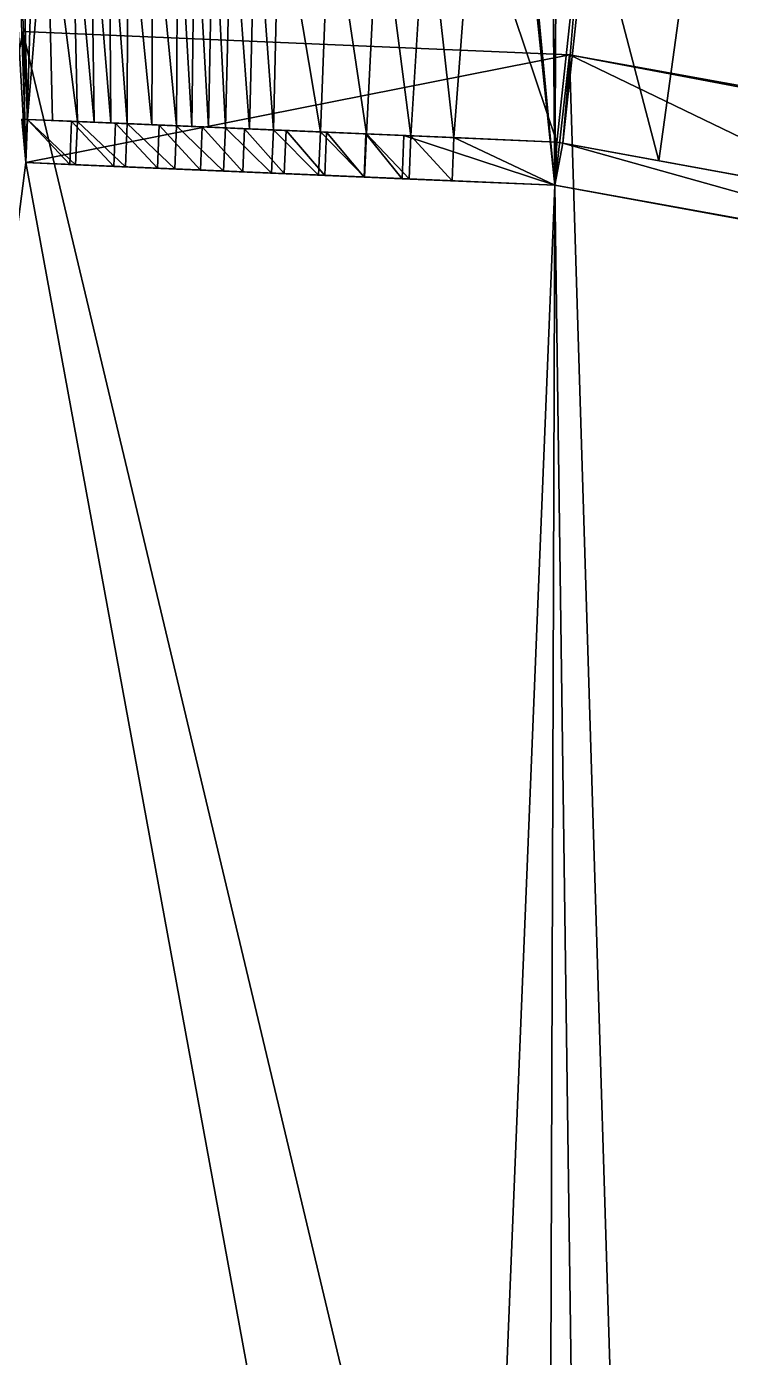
# Model space of a CAD drawing. Extents: x -282 to 16, y -6 to 46.
# Drawn here: x 0.7 to 5.54, y 3.17 to 12.33 of the extents above; entities that cross this region are included whole.
import ezdxf

# ---------------------------------------------------------------- set-up
doc = ezdxf.new("R2010")
doc.units = 0

msp = doc.modelspace()

# ---------------------------------------------------------------- linework, layer by layer
for points in [[(4.3357, 11.238, -0.0618), (1.7695, 38.2643, -0.0618), (4.1052, 38.3173, -0.0618)], [(4.1052, 38.3173, -0.0618), (1.7695, 38.2643, -0.0618), (4.3357, 11.238, -0.0618)], [(4.3357, 11.238, -0.0618), (4.1052, 38.3173, -0.0618), (4.1189, 38.3176, -0.0618)], [(4.1189, 38.3176, -0.0618), (4.1052, 38.3173, -0.0618), (4.3357, 11.238, -0.0618)], [(4.3357, 11.238, -0.0618), (4.1189, 38.3176, -0.0618), (4.4751, 38.3257, -0.0618)], [(4.4751, 38.3257, -0.0618), (4.1189, 38.3176, -0.0618), (4.3357, 11.238, -0.0618)], [(4.3357, 11.238, -0.0618), (4.4751, 38.3257, -0.0618), (7.4685, 10.6729, -0.0618)], [(7.4685, 10.6729, -0.0618), (4.4751, 38.3257, -0.0618), (4.3357, 11.238, -0.0618)], [(7.4685, 10.6729, -0.0618), (4.4751, 38.3257, -0.0618), (5.2291, 38.2772, -0.0618)], [(5.2291, 38.2772, -0.0618), (4.4751, 38.3257, -0.0618), (7.4685, 10.6729, -0.0618)], [(7.4685, 10.6729, -0.0618), (5.2291, 38.2772, -0.0618), (5.9845, 38.2638, -0.0618)], [(5.9845, 38.2638, -0.0618), (5.2291, 38.2772, -0.0618), (7.4685, 10.6729, -0.0618)], [(0.6916, 11.3938, -0.0618), (-0.8494, 38.2049, -0.0618), (1.5, 38.2582, -0.0618)], [(1.5, 38.2582, -0.0618), (-0.8494, 38.2049, -0.0618), (0.6916, 11.3938, -0.0618)], [(0.6916, 11.3938, -0.0618), (1.5, 38.2582, -0.0618), (4.3357, 11.238, -0.0618)], [(4.3357, 11.238, -0.0618), (1.5, 38.2582, -0.0618), (0.6916, 11.3938, -0.0618)], [(4.3357, 11.238, -0.0618), (1.5, 38.2582, -0.0618), (1.755, 38.264, -0.0618)], [(1.755, 38.264, -0.0618), (1.5, 38.2582, -0.0618), (4.3357, 11.238, -0.0618)], [(4.3357, 11.238, -0.0618), (1.755, 38.264, -0.0618), (1.7695, 38.2643, -0.0618)], [(1.7695, 38.2643, -0.0618), (1.755, 38.264, -0.0618), (4.3357, 11.238, -0.0618)], [(0.7043, 11.6911, 7.9382), (0.685, 11.6919, 7.9382), (0.629, 13.3505, 8.1768)], [(0.7043, 11.6911, 7.9382), (0.629, 13.3505, 8.1768), (0.6623, 13.3501, 8.1772)], [(0.8373, 13.3447, 8.172), (0.7043, 11.6911, 7.9382), (0.6623, 13.3501, 8.1772)], [(0.7043, 11.6911, 7.9382), (0.8373, 13.3447, 8.172), (0.8763, 11.6837, 7.9328)], [(1.0483, 11.6764, 7.9274), (0.8763, 11.6837, 7.9328), (0.8373, 13.3447, 8.172)], [(1.0483, 11.6764, 7.9274), (0.8373, 13.3447, 8.172), (1.0121, 13.3393, 8.1651)], [(1.1626, 11.6715, 7.9165), (1.0483, 11.6764, 7.9274), (1.0121, 13.3393, 8.1651)], [(1.1626, 11.6715, 7.9165), (1.0121, 13.3393, 8.1651), (1.1399, 13.3358, 8.1521)], [(1.2768, 11.6666, 7.9057), (1.1399, 13.3358, 8.1521), (1.2675, 13.3324, 8.1375)], [(1.2768, 11.6666, 7.9057), (1.1626, 11.6715, 7.9165), (1.1399, 13.3358, 8.1521)], [(1.391, 11.6617, 7.8949), (1.2768, 11.6666, 7.9057), (1.2675, 13.3324, 8.1375)], [(1.3947, 13.3289, 8.1213), (1.391, 11.6617, 7.8949), (1.2675, 13.3324, 8.1375)], [(1.561, 11.6544, 7.8679), (1.391, 11.6617, 7.8949), (1.3947, 13.3289, 8.1213)], [(1.5668, 13.3236, 8.0903), (1.561, 11.6544, 7.8679), (1.3947, 13.3289, 8.1213)], [(1.731, 11.6472, 7.8409), (1.561, 11.6544, 7.8679), (1.5668, 13.3236, 8.0903)], [(1.7384, 13.3182, 8.0578), (1.731, 11.6472, 7.8409), (1.5668, 13.3236, 8.0903)], [(1.8345, 11.6428, 7.8177), (1.731, 11.6472, 7.8409), (1.7384, 13.3182, 8.0578)], [(1.8555, 13.3151, 8.0267), (1.8345, 11.6428, 7.8177), (1.7384, 13.3182, 8.0578)], [(1.9507, 11.6378, 7.7916), (1.8345, 11.6428, 7.8177), (1.8555, 13.3151, 8.0267)], [(1.9824, 13.3115, 7.9918), (1.9507, 11.6378, 7.7916), (1.8555, 13.3151, 8.0267)], [(2.067, 11.6328, 7.7656), (1.9507, 11.6378, 7.7916), (1.9824, 13.3115, 7.9918)], [(2.1086, 13.3079, 7.9553), (2.067, 11.6328, 7.7656), (1.9824, 13.3115, 7.9918)], [(2.233, 11.6257, 7.7172), (2.067, 11.6328, 7.7656), (2.1086, 13.3079, 7.9553)], [(2.2744, 13.3027, 7.8993), (2.233, 11.6257, 7.7172), (2.1086, 13.3079, 7.9553)], [(2.3975, 11.6187, 7.6693), (2.233, 11.6257, 7.7172), (2.2744, 13.3027, 7.8993)], [(2.4378, 13.2975, 7.8423), (2.3975, 11.6187, 7.6693), (2.2744, 13.3027, 7.8993)], [(2.7213, 11.6048, 7.5524), (2.3975, 11.6187, 7.6693), (2.4378, 13.2975, 7.8423)], [(2.7855, 13.2875, 7.6936), (2.7213, 11.6048, 7.5524), (2.4378, 13.2975, 7.8423)], [(3.0371, 11.5913, 7.4153), (2.7213, 11.6048, 7.5524), (2.7855, 13.2875, 7.6936)], [(3.1225, 13.2777, 7.5311), (3.0371, 11.5913, 7.4153), (2.7855, 13.2875, 7.6936)], [(3.3437, 11.5782, 7.2587), (3.0371, 11.5913, 7.4153), (3.1225, 13.2777, 7.5311)], [(3.4499, 13.2681, 7.354), (3.3437, 11.5782, 7.2587), (3.1225, 13.2777, 7.5311)], [(3.6399, 11.5656, 7.083), (3.3437, 11.5782, 7.2587), (3.4499, 13.2681, 7.354)], [(3.7673, 13.2589, 7.1625), (3.6399, 11.5656, 7.083), (3.4499, 13.2681, 7.354)], [(4.3484, 11.5353, 6.6173), (3.6399, 11.5656, 7.083), (3.7673, 13.2589, 7.1625)], [(4.5321, 13.2369, 6.6641), (4.3484, 11.5353, 6.6173), (3.7673, 13.2589, 7.1625)], [(4.5321, 13.2369, 6.6641), (4.3888, 11.5279, 6.6173), (4.3484, 11.5353, 6.6173)], [(4.5741, 13.2311, 6.6583), (4.3888, 11.5279, 6.6173), (4.5321, 13.2369, 6.6641)], [(5.0496, 11.4068, 6.1785), (4.3888, 11.5279, 6.6173), (4.5741, 13.2311, 6.6583)], [(5.2885, 13.1363, 6.189), (5.0496, 11.4068, 6.1785), (4.5741, 13.2311, 6.6583)], [(7.5198, 10.9543, 4.5382), (5.0496, 11.4068, 6.1785), (5.2885, 13.1363, 6.189)], [(7.9547, 12.7814, 4.4279), (7.5198, 10.9543, 4.5382), (5.2885, 13.1363, 6.189)], [(0.672, 12.2955, 11.1482), (-2.6999, -5.9845, 11.1482), (4.9887, -5.818, 11.1482)], [(4.9887, -5.818, 11.1482), (-2.6999, -5.9845, 11.1482), (0.672, 12.2955, 11.1482)], [(0.672, 12.2955, 11.1482), (4.9887, -5.818, 11.1482), (4.4353, 12.1346, 11.1482)], [(4.4353, 12.1346, 11.1482), (4.9887, -5.818, 11.1482), (0.672, 12.2955, 11.1482)], [(4.4353, 12.1346, 10.9482), (0.672, 12.2955, 10.9482), (0.6916, 11.3938, 10.9482)], [(0.672, 12.2955, 11.1482), (0.672, 12.2955, 10.9482), (4.4353, 12.1346, 11.1482)], [(4.4353, 12.1346, 10.9482), (4.4353, 12.1346, 11.1482), (0.672, 12.2955, 10.9482)], [(4.3357, 11.238, 10.9482), (4.4353, 12.1346, 10.9482), (0.6916, 11.3938, 10.9482)], [(7.4685, 10.6729, 10.9482), (4.4353, 12.1346, 10.9482), (4.3357, 11.238, 10.9482)], [(4.4353, 12.1346, 11.1482), (4.9887, -5.818, 11.1482), (8.5324, 11.3605, 11.1482)], [(4.4353, 12.1346, 11.1482), (8.5324, 11.3605, 11.1482), (8.5395, 11.3943, 11.1482)], [(8.5395, 11.3943, 11.1482), (8.5324, 11.3605, 11.1482), (4.4353, 12.1346, 11.1482)], [(8.5324, 11.3605, 11.1482), (4.9887, -5.818, 11.1482), (4.4353, 12.1346, 11.1482)], [(8.5395, 11.3943, 10.9482), (4.4353, 12.1346, 10.9482), (7.4685, 10.6729, 10.9482)], [(8.5395, 11.3943, 11.1482), (4.4353, 12.1346, 11.1482), (8.5395, 11.3943, 10.9482)], [(4.4353, 12.1346, 10.9482), (8.5395, 11.3943, 10.9482), (4.4353, 12.1346, 11.1482)], [(0.6658, 11.6927, 7.4468), (0.7043, 11.6911, 7.9382), (0.7043, 11.6911, 7.4468)], [(0.7043, 11.6911, 7.9382), (0.6658, 11.6927, 7.4468), (0.6658, 11.6927, 7.9382)], [(0.6658, 11.6927, 7.9382), (0.6658, 11.6927, 7.4468), (0.7043, 11.6911, 7.9382)], [(0.7043, 11.6911, 7.4468), (0.7043, 11.6911, 7.9382), (0.6658, 11.6927, 7.4468)], [(0.7043, 11.6911, 7.9382), (0.6658, 11.6927, 7.9382), (0.6916, 11.3938, 7.9382)], [(0.6916, 11.3938, 7.9382), (0.6658, 11.6927, 7.9382), (0.7043, 11.6911, 7.9382)], [(0.7043, 11.6911, 7.4468), (0.6916, 11.3938, 7.4468), (0.6658, 11.6927, 7.4468)], [(0.6658, 11.6927, 7.4468), (0.6916, 11.3938, 7.4468), (0.7043, 11.6911, 7.4468)], [(1.0356, 11.3791, 7.9274), (0.7043, 11.6911, 7.9382), (0.6916, 11.3938, 7.9382)], [(0.6916, 11.3938, 7.9382), (0.7043, 11.6911, 7.9382), (1.0356, 11.3791, 7.9274)], [(0.7043, 11.6911, 7.9382), (0.6916, 11.3938, 7.4468), (0.6916, 11.3938, 7.9382)], [(0.6916, 11.3938, 7.4468), (0.7043, 11.6911, 7.9382), (0.7043, 11.6911, 7.4468)], [(0.7043, 11.6911, 7.4468), (0.7043, 11.6911, 7.9382), (0.6916, 11.3938, 7.4468)], [(0.6916, 11.3938, 7.9382), (0.6916, 11.3938, 7.4468), (0.7043, 11.6911, 7.9382)], [(0.7043, 11.6911, 7.4468), (0.9953, 11.3808, 7.4372), (0.6916, 11.3938, 7.4468)], [(0.6916, 11.3938, 7.4468), (0.9953, 11.3808, 7.4372), (0.7043, 11.6911, 7.4468)], [(0.7043, 11.6911, 7.9382), (1.0356, 11.3791, 7.9274), (1.0483, 11.6764, 7.9274)], [(1.0483, 11.6764, 7.9274), (1.0356, 11.3791, 7.9274), (0.7043, 11.6911, 7.9382)], [(2.7213, 11.6048, 7.5524), (1.008, 11.6781, 7.4372), (0.7043, 11.6911, 7.4468)], [(2.7213, 11.6048, 7.5524), (0.7043, 11.6911, 7.4468), (0.7043, 11.6911, 7.9382)], [(2.7213, 11.6048, 7.5524), (0.7043, 11.6911, 7.9382), (2.3975, 11.6187, 7.6693)], [(2.3975, 11.6187, 7.6693), (0.7043, 11.6911, 7.9382), (2.067, 11.6328, 7.7656)], [(2.067, 11.6328, 7.7656), (0.7043, 11.6911, 7.9382), (1.731, 11.6472, 7.8409)], [(1.731, 11.6472, 7.8409), (0.7043, 11.6911, 7.9382), (1.391, 11.6617, 7.8949)], [(1.391, 11.6617, 7.8949), (0.7043, 11.6911, 7.9382), (1.0483, 11.6764, 7.9274)], [(1.0483, 11.6764, 7.9274), (0.7043, 11.6911, 7.9382), (1.391, 11.6617, 7.8949)], [(1.391, 11.6617, 7.8949), (0.7043, 11.6911, 7.9382), (1.731, 11.6472, 7.8409)], [(1.731, 11.6472, 7.8409), (0.7043, 11.6911, 7.9382), (2.067, 11.6328, 7.7656)], [(2.067, 11.6328, 7.7656), (0.7043, 11.6911, 7.9382), (2.3975, 11.6187, 7.6693)], [(2.3975, 11.6187, 7.6693), (0.7043, 11.6911, 7.9382), (2.7213, 11.6048, 7.5524)], [(0.7043, 11.6911, 7.9382), (0.7043, 11.6911, 7.4468), (2.7213, 11.6048, 7.5524)], [(0.7043, 11.6911, 7.4468), (1.008, 11.6781, 7.4372), (2.7213, 11.6048, 7.5524)], [(0.9953, 11.3808, 7.4372), (0.7043, 11.6911, 7.4468), (1.008, 11.6781, 7.4372)], [(1.008, 11.6781, 7.4372), (0.7043, 11.6911, 7.4468), (0.9953, 11.3808, 7.4372)], [(1.008, 11.6781, 7.4372), (1.2979, 11.3679, 7.4086), (0.9953, 11.3808, 7.4372)], [(0.9953, 11.3808, 7.4372), (1.2979, 11.3679, 7.4086), (1.008, 11.6781, 7.4372)], [(3.0371, 11.5913, 7.4153), (1.3106, 11.6652, 7.4086), (1.008, 11.6781, 7.4372)], [(3.0371, 11.5913, 7.4153), (1.008, 11.6781, 7.4372), (2.7213, 11.6048, 7.5524)], [(2.7213, 11.6048, 7.5524), (1.008, 11.6781, 7.4372), (3.0371, 11.5913, 7.4153)], [(1.008, 11.6781, 7.4372), (1.3106, 11.6652, 7.4086), (3.0371, 11.5913, 7.4153)], [(1.2979, 11.3679, 7.4086), (1.008, 11.6781, 7.4372), (1.3106, 11.6652, 7.4086)], [(1.3106, 11.6652, 7.4086), (1.008, 11.6781, 7.4372), (1.2979, 11.3679, 7.4086)], [(1.3783, 11.3645, 7.8949), (1.0483, 11.6764, 7.9274), (1.0356, 11.3791, 7.9274)], [(1.0356, 11.3791, 7.9274), (1.0483, 11.6764, 7.9274), (1.3783, 11.3645, 7.8949)], [(1.0483, 11.6764, 7.9274), (1.3783, 11.3645, 7.8949), (1.391, 11.6617, 7.8949)], [(1.391, 11.6617, 7.8949), (1.3783, 11.3645, 7.8949), (1.0483, 11.6764, 7.9274)], [(1.3106, 11.6652, 7.4086), (1.598, 11.3551, 7.3609), (1.2979, 11.3679, 7.4086)], [(1.2979, 11.3679, 7.4086), (1.598, 11.3551, 7.3609), (1.3106, 11.6652, 7.4086)], [(3.0371, 11.5913, 7.4153), (1.6108, 11.6523, 7.3609), (1.3106, 11.6652, 7.4086)], [(1.3106, 11.6652, 7.4086), (1.6108, 11.6523, 7.3609), (3.0371, 11.5913, 7.4153)], [(1.598, 11.3551, 7.3609), (1.3106, 11.6652, 7.4086), (1.6108, 11.6523, 7.3609)], [(1.6108, 11.6523, 7.3609), (1.3106, 11.6652, 7.4086), (1.598, 11.3551, 7.3609)], [(1.7183, 11.3499, 7.8409), (1.391, 11.6617, 7.8949), (1.3783, 11.3645, 7.8949)], [(1.3783, 11.3645, 7.8949), (1.391, 11.6617, 7.8949), (1.7183, 11.3499, 7.8409)], [(1.391, 11.6617, 7.8949), (1.7183, 11.3499, 7.8409), (1.731, 11.6472, 7.8409)], [(1.731, 11.6472, 7.8409), (1.7183, 11.3499, 7.8409), (1.391, 11.6617, 7.8949)], [(1.6108, 11.6523, 7.3609), (1.8946, 11.3424, 7.2944), (1.598, 11.3551, 7.3609)], [(1.598, 11.3551, 7.3609), (1.8946, 11.3424, 7.2944), (1.6108, 11.6523, 7.3609)], [(3.0371, 11.5913, 7.4153), (1.9073, 11.6396, 7.2944), (1.6108, 11.6523, 7.3609)], [(1.6108, 11.6523, 7.3609), (1.9073, 11.6396, 7.2944), (3.0371, 11.5913, 7.4153)], [(1.8946, 11.3424, 7.2944), (1.6108, 11.6523, 7.3609), (1.9073, 11.6396, 7.2944)], [(1.9073, 11.6396, 7.2944), (1.6108, 11.6523, 7.3609), (1.8946, 11.3424, 7.2944)], [(2.0542, 11.3356, 7.7656), (1.731, 11.6472, 7.8409), (1.7183, 11.3499, 7.8409)], [(1.7183, 11.3499, 7.8409), (1.731, 11.6472, 7.8409), (2.0542, 11.3356, 7.7656)], [(1.731, 11.6472, 7.8409), (2.0542, 11.3356, 7.7656), (2.067, 11.6328, 7.7656)], [(2.067, 11.6328, 7.7656), (2.0542, 11.3356, 7.7656), (1.731, 11.6472, 7.8409)], [(1.9073, 11.6396, 7.2944), (2.1864, 11.3299, 7.2094), (1.8946, 11.3424, 7.2944)], [(1.8946, 11.3424, 7.2944), (2.1864, 11.3299, 7.2094), (1.9073, 11.6396, 7.2944)], [(3.3437, 11.5782, 7.2587), (2.1991, 11.6272, 7.2094), (1.9073, 11.6396, 7.2944)], [(3.3437, 11.5782, 7.2587), (1.9073, 11.6396, 7.2944), (3.0371, 11.5913, 7.4153)], [(3.0371, 11.5913, 7.4153), (1.9073, 11.6396, 7.2944), (3.3437, 11.5782, 7.2587)], [(1.9073, 11.6396, 7.2944), (2.1991, 11.6272, 7.2094), (3.3437, 11.5782, 7.2587)], [(2.1864, 11.3299, 7.2094), (1.9073, 11.6396, 7.2944), (2.1991, 11.6272, 7.2094)], [(2.1991, 11.6272, 7.2094), (1.9073, 11.6396, 7.2944), (2.1864, 11.3299, 7.2094)], [(2.3848, 11.3214, 7.6693), (2.067, 11.6328, 7.7656), (2.0542, 11.3356, 7.7656)], [(2.0542, 11.3356, 7.7656), (2.067, 11.6328, 7.7656), (2.3848, 11.3214, 7.6693)], [(2.067, 11.6328, 7.7656), (2.3848, 11.3214, 7.6693), (2.3975, 11.6187, 7.6693)], [(2.3975, 11.6187, 7.6693), (2.3848, 11.3214, 7.6693), (2.067, 11.6328, 7.7656)], [(2.1991, 11.6272, 7.2094), (2.4723, 11.3177, 7.1062), (2.1864, 11.3299, 7.2094)], [(2.1864, 11.3299, 7.2094), (2.4723, 11.3177, 7.1062), (2.1991, 11.6272, 7.2094)], [(3.3437, 11.5782, 7.2587), (2.485, 11.6149, 7.1062), (2.1991, 11.6272, 7.2094)], [(2.1991, 11.6272, 7.2094), (2.485, 11.6149, 7.1062), (3.3437, 11.5782, 7.2587)], [(2.4723, 11.3177, 7.1062), (2.1991, 11.6272, 7.2094), (2.485, 11.6149, 7.1062)], [(2.485, 11.6149, 7.1062), (2.1991, 11.6272, 7.2094), (2.4723, 11.3177, 7.1062)], [(2.7086, 11.3076, 7.5524), (2.3975, 11.6187, 7.6693), (2.3848, 11.3214, 7.6693)], [(2.3848, 11.3214, 7.6693), (2.3975, 11.6187, 7.6693), (2.7086, 11.3076, 7.5524)], [(2.3975, 11.6187, 7.6693), (2.7086, 11.3076, 7.5524), (2.7213, 11.6048, 7.5524)], [(2.7213, 11.6048, 7.5524), (2.7086, 11.3076, 7.5524), (2.3975, 11.6187, 7.6693)], [(2.485, 11.6149, 7.1062), (2.7511, 11.3058, 6.9852), (2.4723, 11.3177, 7.1062)], [(2.4723, 11.3177, 7.1062), (2.7511, 11.3058, 6.9852), (2.485, 11.6149, 7.1062)], [(3.6399, 11.5656, 7.083), (2.7638, 11.603, 6.9852), (2.485, 11.6149, 7.1062)], [(3.6399, 11.5656, 7.083), (2.485, 11.6149, 7.1062), (3.3437, 11.5782, 7.2587)], [(3.3437, 11.5782, 7.2587), (2.485, 11.6149, 7.1062), (3.6399, 11.5656, 7.083)], [(2.485, 11.6149, 7.1062), (2.7638, 11.603, 6.9852), (3.6399, 11.5656, 7.083)], [(2.7511, 11.3058, 6.9852), (2.485, 11.6149, 7.1062), (2.7638, 11.603, 6.9852)], [(2.7638, 11.603, 6.9852), (2.485, 11.6149, 7.1062), (2.7511, 11.3058, 6.9852)], [(3.0244, 11.2941, 7.4153), (2.7213, 11.6048, 7.5524), (2.7086, 11.3076, 7.5524)], [(2.7086, 11.3076, 7.5524), (2.7213, 11.6048, 7.5524), (3.0244, 11.2941, 7.4153)], [(2.7213, 11.6048, 7.5524), (3.0244, 11.2941, 7.4153), (3.0371, 11.5913, 7.4153)], [(3.0371, 11.5913, 7.4153), (3.0244, 11.2941, 7.4153), (2.7213, 11.6048, 7.5524)], [(2.7638, 11.603, 6.9852), (3.0218, 11.2942, 6.8469), (2.7511, 11.3058, 6.9852)], [(2.7511, 11.3058, 6.9852), (3.0218, 11.2942, 6.8469), (2.7638, 11.603, 6.9852)], [(3.6399, 11.5656, 7.083), (3.0345, 11.5915, 6.8469), (2.7638, 11.603, 6.9852)], [(2.7638, 11.603, 6.9852), (3.0345, 11.5915, 6.8469), (3.6399, 11.5656, 7.083)], [(3.0218, 11.2942, 6.8469), (2.7638, 11.603, 6.9852), (3.0345, 11.5915, 6.8469)], [(3.0345, 11.5915, 6.8469), (2.7638, 11.603, 6.9852), (3.0218, 11.2942, 6.8469)], [(3.0345, 11.5915, 6.8469), (3.2833, 11.283, 6.6918), (3.0218, 11.2942, 6.8469)], [(3.0218, 11.2942, 6.8469), (3.2833, 11.283, 6.6918), (3.0345, 11.5915, 6.8469)], [(3.331, 11.281, 7.2587), (3.0371, 11.5913, 7.4153), (3.0244, 11.2941, 7.4153)], [(3.0244, 11.2941, 7.4153), (3.0371, 11.5913, 7.4153), (3.331, 11.281, 7.2587)], [(3.6399, 11.5656, 7.083), (3.296, 11.5803, 6.6918), (3.0345, 11.5915, 6.8469)], [(3.0345, 11.5915, 6.8469), (3.296, 11.5803, 6.6918), (3.6399, 11.5656, 7.083)], [(3.2833, 11.283, 6.6918), (3.0345, 11.5915, 6.8469), (3.296, 11.5803, 6.6918)], [(3.296, 11.5803, 6.6918), (3.0345, 11.5915, 6.8469), (3.2833, 11.283, 6.6918)], [(3.0371, 11.5913, 7.4153), (3.331, 11.281, 7.2587), (3.3437, 11.5782, 7.2587)], [(3.3437, 11.5782, 7.2587), (3.331, 11.281, 7.2587), (3.0371, 11.5913, 7.4153)], [(3.296, 11.5803, 6.6918), (4.3357, 11.238, 6.0444), (3.2833, 11.283, 6.6918)], [(3.2833, 11.283, 6.6918), (4.3357, 11.238, 6.0444), (3.296, 11.5803, 6.6918)], [(3.296, 11.5803, 6.6918), (4.3484, 11.5353, 6.6173), (4.3484, 11.5353, 6.0444)], [(4.3484, 11.5353, 6.6173), (3.296, 11.5803, 6.6918), (3.6399, 11.5656, 7.083)], [(3.6399, 11.5656, 7.083), (3.296, 11.5803, 6.6918), (4.3484, 11.5353, 6.6173)], [(4.3484, 11.5353, 6.0444), (4.3484, 11.5353, 6.6173), (3.296, 11.5803, 6.6918)], [(4.3357, 11.238, 6.0444), (3.296, 11.5803, 6.6918), (4.3484, 11.5353, 6.0444)], [(4.3484, 11.5353, 6.0444), (3.296, 11.5803, 6.6918), (4.3357, 11.238, 6.0444)], [(3.6272, 11.2683, 7.083), (3.3437, 11.5782, 7.2587), (3.331, 11.281, 7.2587)], [(3.331, 11.281, 7.2587), (3.3437, 11.5782, 7.2587), (3.6272, 11.2683, 7.083)], [(3.3437, 11.5782, 7.2587), (3.6272, 11.2683, 7.083), (3.6399, 11.5656, 7.083)], [(3.6399, 11.5656, 7.083), (3.6272, 11.2683, 7.083), (3.3437, 11.5782, 7.2587)], [(4.3357, 11.238, 6.6173), (3.6399, 11.5656, 7.083), (3.6272, 11.2683, 7.083)], [(3.6272, 11.2683, 7.083), (3.6399, 11.5656, 7.083), (4.3357, 11.238, 6.6173)], [(3.6399, 11.5656, 7.083), (4.3357, 11.238, 6.6173), (4.3484, 11.5353, 6.6173)], [(4.3484, 11.5353, 6.6173), (4.3357, 11.238, 6.6173), (3.6399, 11.5656, 7.083)], [(4.3357, 11.238, 6.0444), (4.3484, 11.5353, 6.6173), (4.3357, 11.238, 6.6173)], [(4.3484, 11.5353, 6.6173), (4.3357, 11.238, 6.0444), (4.3484, 11.5353, 6.0444)], [(4.3484, 11.5353, 6.0444), (4.3357, 11.238, 6.0444), (4.3484, 11.5353, 6.6173)], [(4.3357, 11.238, 6.6173), (4.3484, 11.5353, 6.6173), (4.3357, 11.238, 6.0444)], [(4.3888, 11.5279, 6.0444), (4.3357, 11.238, 6.0444), (4.3484, 11.5353, 6.0444)], [(4.3484, 11.5353, 6.0444), (4.3357, 11.238, 6.0444), (4.3888, 11.5279, 6.0444)], [(4.3888, 11.5279, 6.6173), (4.3357, 11.238, 6.6173), (4.3484, 11.5353, 6.6173)], [(4.3484, 11.5353, 6.6173), (4.3357, 11.238, 6.6173), (4.3888, 11.5279, 6.6173)], [(4.3357, 11.238, 6.6173), (7.4668, 10.6645, 4.5382), (4.3888, 11.5279, 6.6173)], [(4.3888, 11.5279, 6.6173), (7.4668, 10.6645, 4.5382), (4.3357, 11.238, 6.6173)], [(7.4668, 10.6645, 3.9382), (4.3888, 11.5279, 6.0444), (4.3357, 11.238, 6.0444)], [(4.3357, 11.238, 6.0444), (4.3888, 11.5279, 6.0444), (7.4668, 10.6645, 3.9382)], [(4.3888, 11.5279, 6.0444), (4.3888, 11.5279, 6.6173), (4.3484, 11.5353, 6.0444)], [(4.3484, 11.5353, 6.0444), (4.3888, 11.5279, 6.6173), (4.3484, 11.5353, 6.6173)], [(4.3484, 11.5353, 6.6173), (4.3888, 11.5279, 6.6173), (4.3484, 11.5353, 6.0444)], [(4.3484, 11.5353, 6.0444), (4.3888, 11.5279, 6.6173), (4.3888, 11.5279, 6.0444)], [(7.5198, 10.9543, 4.5382), (4.3888, 11.5279, 6.6173), (7.4668, 10.6645, 4.5382)], [(7.4668, 10.6645, 4.5382), (4.3888, 11.5279, 6.6173), (7.5198, 10.9543, 4.5382)], [(7.5198, 10.9543, 4.5382), (4.3888, 11.5279, 6.0444), (7.5273, 10.9529, 3.9332)], [(4.3888, 11.5279, 6.0444), (7.5198, 10.9543, 4.5382), (4.3888, 11.5279, 6.6173)], [(4.3888, 11.5279, 6.6173), (7.5198, 10.9543, 4.5382), (4.3888, 11.5279, 6.0444)], [(7.5273, 10.9529, 3.9332), (4.3888, 11.5279, 6.0444), (7.5198, 10.9543, 4.5382)], [(4.3888, 11.5279, 6.0444), (7.4668, 10.6645, 3.9382), (7.5273, 10.9529, 3.9332)], [(7.5273, 10.9529, 3.9332), (7.4668, 10.6645, 3.9382), (4.3888, 11.5279, 6.0444)], [(3.6803, -4.8657, 10.9382), (-1.4185, -4.9761, 10.9382), (0.6916, 11.3938, 10.9382)], [(0.6916, 11.3938, -0.0618), (-1.4185, -4.9761, -0.0618), (3.6803, -4.8657, -0.0618)], [(3.6803, -4.8657, -0.0618), (-1.4185, -4.9761, -0.0618), (0.6916, 11.3938, -0.0618)], [(4.3357, 11.238, 10.9382), (3.6803, -4.8657, 10.9382), (0.6916, 11.3938, 10.9382)], [(0.6916, 11.3938, -0.0618), (3.6803, -4.8657, -0.0618), (4.3357, 11.238, -0.0618)], [(4.3357, 11.238, -0.0618), (3.6803, -4.8657, -0.0618), (0.6916, 11.3938, -0.0618)], [(0.6916, 11.3938, 10.9482), (0.6916, 11.3938, 10.9382), (4.3357, 11.238, 10.9482)], [(4.3357, 11.238, 10.9382), (4.3357, 11.238, 10.9482), (0.6916, 11.3938, 10.9382)], [(0.6916, 11.3938, 11.1482), (0.6916, 11.3938, 10.9482), (4.3357, 11.238, 11.1482)], [(4.3357, 11.238, 10.9482), (4.3357, 11.238, 11.1482), (0.6916, 11.3938, 10.9482)], [(0.9953, 11.3808, 7.4372), (2.7086, 11.3076, 7.5524), (0.6916, 11.3938, 7.4468)], [(0.6916, 11.3938, 7.4468), (2.7086, 11.3076, 7.5524), (0.6916, 11.3938, 7.9382)], [(0.6916, 11.3938, 7.9382), (2.7086, 11.3076, 7.5524), (2.3848, 11.3214, 7.6693)], [(0.6916, 11.3938, 7.9382), (2.3848, 11.3214, 7.6693), (2.0542, 11.3356, 7.7656)], [(0.6916, 11.3938, 7.9382), (2.0542, 11.3356, 7.7656), (1.7183, 11.3499, 7.8409)], [(0.6916, 11.3938, 7.9382), (1.7183, 11.3499, 7.8409), (1.3783, 11.3645, 7.8949)], [(0.6916, 11.3938, 7.9382), (1.3783, 11.3645, 7.8949), (1.0356, 11.3791, 7.9274)], [(1.0356, 11.3791, 7.9274), (1.3783, 11.3645, 7.8949), (0.6916, 11.3938, 7.9382)], [(1.3783, 11.3645, 7.8949), (1.7183, 11.3499, 7.8409), (0.6916, 11.3938, 7.9382)], [(1.7183, 11.3499, 7.8409), (2.0542, 11.3356, 7.7656), (0.6916, 11.3938, 7.9382)], [(2.0542, 11.3356, 7.7656), (2.3848, 11.3214, 7.6693), (0.6916, 11.3938, 7.9382)], [(2.3848, 11.3214, 7.6693), (2.7086, 11.3076, 7.5524), (0.6916, 11.3938, 7.9382)], [(0.6916, 11.3938, 7.9382), (2.7086, 11.3076, 7.5524), (0.6916, 11.3938, 7.4468)], [(0.6916, 11.3938, 7.4468), (2.7086, 11.3076, 7.5524), (0.9953, 11.3808, 7.4372)], [(0.6916, 11.3938, 10.9382), (4.3357, 11.238, 10.9382), (0.6916, 11.3938, 7.9382)], [(0.6916, 11.3938, 7.9382), (4.3357, 11.238, 10.9382), (1.0356, 11.3791, 7.9274)], [(1.2979, 11.3679, 7.4086), (3.0244, 11.2941, 7.4153), (0.9953, 11.3808, 7.4372)], [(0.9953, 11.3808, 7.4372), (3.0244, 11.2941, 7.4153), (2.7086, 11.3076, 7.5524)], [(2.7086, 11.3076, 7.5524), (3.0244, 11.2941, 7.4153), (0.9953, 11.3808, 7.4372)], [(0.9953, 11.3808, 7.4372), (3.0244, 11.2941, 7.4153), (1.2979, 11.3679, 7.4086)], [(1.0356, 11.3791, 7.9274), (4.3357, 11.238, 10.9382), (1.3783, 11.3645, 7.8949)], [(1.598, 11.3551, 7.3609), (3.0244, 11.2941, 7.4153), (1.2979, 11.3679, 7.4086)], [(1.2979, 11.3679, 7.4086), (3.0244, 11.2941, 7.4153), (1.598, 11.3551, 7.3609)], [(1.3783, 11.3645, 7.8949), (4.3357, 11.238, 10.9382), (1.7183, 11.3499, 7.8409)], [(1.8946, 11.3424, 7.2944), (3.0244, 11.2941, 7.4153), (1.598, 11.3551, 7.3609)], [(1.598, 11.3551, 7.3609), (3.0244, 11.2941, 7.4153), (1.8946, 11.3424, 7.2944)], [(8.5324, 11.3605, 11.1482), (4.9887, -5.818, 11.1482), (5.8917, -2.1143, 11.1482)], [(5.8917, -2.1143, 11.1482), (4.9887, -5.818, 11.1482), (8.5324, 11.3605, 11.1482)], [(1.7183, 11.3499, 7.8409), (4.3357, 11.238, 10.9382), (2.0542, 11.3356, 7.7656)], [(2.1864, 11.3299, 7.2094), (3.331, 11.281, 7.2587), (1.8946, 11.3424, 7.2944)], [(1.8946, 11.3424, 7.2944), (3.331, 11.281, 7.2587), (3.0244, 11.2941, 7.4153)], [(3.0244, 11.2941, 7.4153), (3.331, 11.281, 7.2587), (1.8946, 11.3424, 7.2944)], [(1.8946, 11.3424, 7.2944), (3.331, 11.281, 7.2587), (2.1864, 11.3299, 7.2094)], [(2.0542, 11.3356, 7.7656), (4.3357, 11.238, 10.9382), (2.3848, 11.3214, 7.6693)], [(2.4723, 11.3177, 7.1062), (3.331, 11.281, 7.2587), (2.1864, 11.3299, 7.2094)], [(2.1864, 11.3299, 7.2094), (3.331, 11.281, 7.2587), (2.4723, 11.3177, 7.1062)], [(2.3848, 11.3214, 7.6693), (4.3357, 11.238, 10.9382), (2.7086, 11.3076, 7.5524)], [(2.7511, 11.3058, 6.9852), (3.6272, 11.2683, 7.083), (2.4723, 11.3177, 7.1062)], [(2.4723, 11.3177, 7.1062), (3.6272, 11.2683, 7.083), (3.331, 11.281, 7.2587)], [(3.331, 11.281, 7.2587), (3.6272, 11.2683, 7.083), (2.4723, 11.3177, 7.1062)], [(2.4723, 11.3177, 7.1062), (3.6272, 11.2683, 7.083), (2.7511, 11.3058, 6.9852)], [(2.7086, 11.3076, 7.5524), (4.3357, 11.238, 10.9382), (3.0244, 11.2941, 7.4153)], [(3.0218, 11.2942, 6.8469), (3.6272, 11.2683, 7.083), (2.7511, 11.3058, 6.9852)], [(2.7511, 11.3058, 6.9852), (3.6272, 11.2683, 7.083), (3.0218, 11.2942, 6.8469)], [(3.2833, 11.283, 6.6918), (3.6272, 11.2683, 7.083), (3.0218, 11.2942, 6.8469)], [(3.0218, 11.2942, 6.8469), (3.6272, 11.2683, 7.083), (3.2833, 11.283, 6.6918)], [(3.0244, 11.2941, 7.4153), (4.3357, 11.238, 10.9382), (3.331, 11.281, 7.2587)], [(4.3357, 11.238, 6.6173), (3.2833, 11.283, 6.6918), (4.3357, 11.238, 6.0444)], [(3.2833, 11.283, 6.6918), (4.3357, 11.238, 6.6173), (3.6272, 11.2683, 7.083)], [(3.6272, 11.2683, 7.083), (4.3357, 11.238, 6.6173), (3.2833, 11.283, 6.6918)], [(4.3357, 11.238, 6.0444), (3.2833, 11.283, 6.6918), (4.3357, 11.238, 6.6173)], [(3.331, 11.281, 7.2587), (4.3357, 11.238, 10.9382), (3.6272, 11.2683, 7.083)], [(4.3357, 11.238, 6.6173), (3.6272, 11.2683, 7.083), (4.3357, 11.238, 10.9382)], [(4.2887, -2.3704, 10.9382), (3.6803, -4.8657, 10.9382), (4.3357, 11.238, 10.9382)], [(4.3357, 11.238, -0.0618), (3.6803, -4.8657, -0.0618), (4.5093, -1.4653, -0.0618)], [(4.5093, -1.4653, -0.0618), (3.6803, -4.8657, -0.0618), (4.3357, 11.238, -0.0618)], [(4.5093, -1.4653, 10.9382), (4.2887, -2.3704, 10.9382), (4.3357, 11.238, 10.9382)], [(7.4685, 10.6729, 10.9382), (4.5093, -1.4653, 10.9382), (4.3357, 11.238, 10.9382)], [(4.3357, 11.238, -0.0618), (4.5093, -1.4653, -0.0618), (7.4685, 10.6729, -0.0618)], [(7.4685, 10.6729, -0.0618), (4.5093, -1.4653, -0.0618), (4.3357, 11.238, -0.0618)], [(7.4685, 10.6729, 10.9482), (4.3357, 11.238, 10.9482), (7.4685, 10.6729, 10.9382)], [(4.3357, 11.238, 10.9382), (7.4685, 10.6729, 10.9382), (4.3357, 11.238, 10.9482)], [(7.4685, 10.6729, 11.1482), (4.3357, 11.238, 11.1482), (7.4685, 10.6729, 10.9482)], [(4.3357, 11.238, 10.9482), (7.4685, 10.6729, 10.9482), (4.3357, 11.238, 11.1482)], [(7.4668, 10.6645, 4.5382), (4.3357, 11.238, 6.0444), (7.4668, 10.6645, 3.9382)], [(4.3357, 11.238, 6.0444), (7.4668, 10.6645, 4.5382), (4.3357, 11.238, 6.6173)], [(4.3357, 11.238, 6.6173), (7.4668, 10.6645, 4.5382), (4.3357, 11.238, 6.0444)], [(7.4668, 10.6645, 3.9382), (4.3357, 11.238, 6.0444), (7.4668, 10.6645, 4.5382)], [(7.4668, 10.6645, 10.9482), (7.4668, 10.6645, 10.9382), (4.3357, 11.238, 10.9382)], [(4.3357, 11.238, 10.9382), (7.4668, 10.6645, 10.9382), (4.3357, 11.238, 6.6173)], [(7.4668, 10.6645, 4.5382), (4.3357, 11.238, 6.6173), (7.4668, 10.6645, 10.9382)], [(7.4668, 10.6645, 10.9382), (4.5093, -1.4653, 10.9382), (7.4685, 10.6729, 10.9382)], [(7.4685, 10.6729, -0.0618), (4.5093, -1.4653, -0.0618), (7.4668, 10.6645, -0.0618)], [(7.4668, 10.6645, -0.0618), (4.5093, -1.4653, -0.0618), (7.4685, 10.6729, -0.0618)], [(5.5891, -1.2561, 10.9382), (4.5093, -1.4653, 10.9382), (7.4668, 10.6645, 10.9382)], [(7.4668, 10.6645, -0.0618), (4.5093, -1.4653, -0.0618), (5.5891, -1.2561, -0.0618)], [(5.5891, -1.2561, -0.0618), (4.5093, -1.4653, -0.0618), (7.4668, 10.6645, -0.0618)]]:
    msp.add_3dface(points)

doc.saveas('drawing.dxf')
